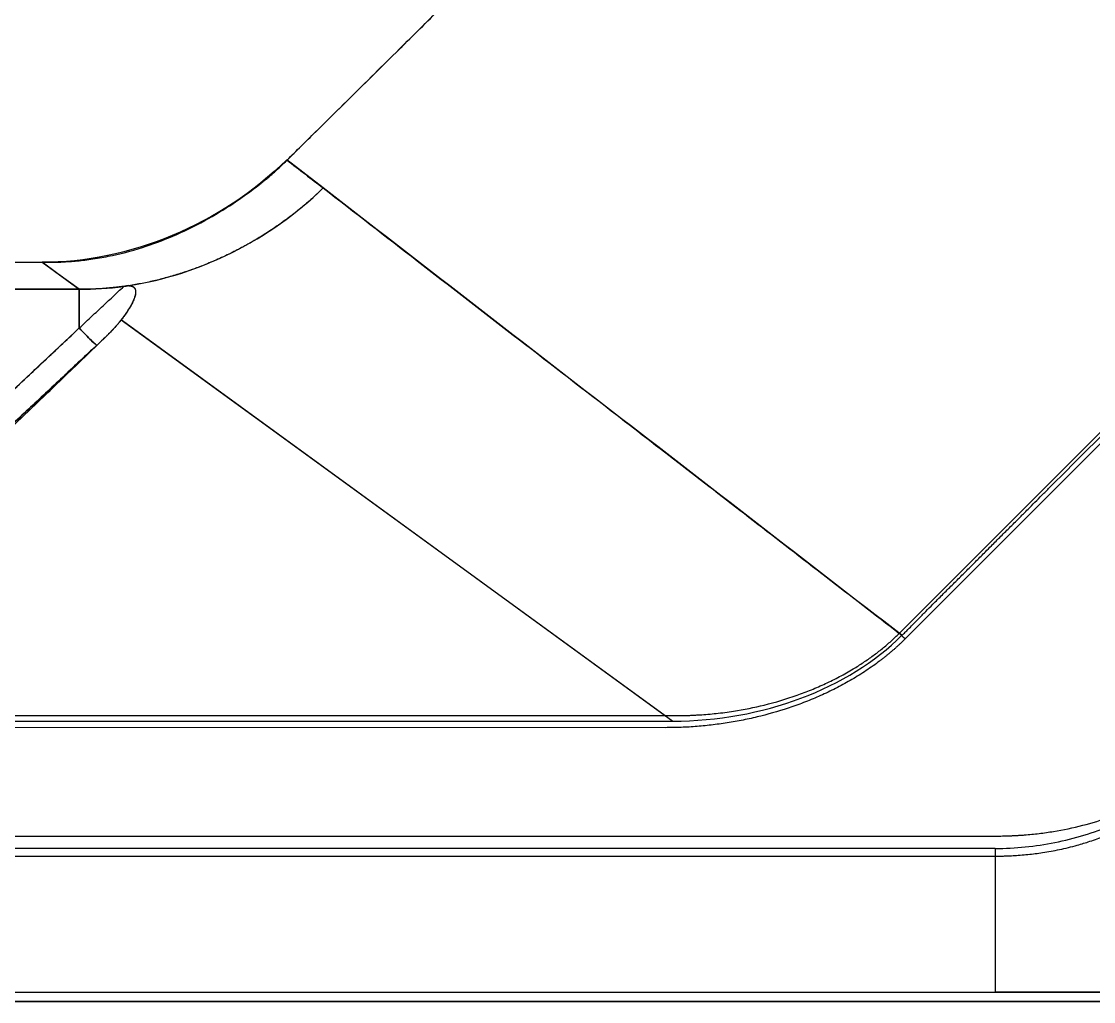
# Model space of a CAD drawing. Extents: x 956 to 1028, y 499 to 635.
# Drawn here: x 1007.43 to 1017.96, y 512.23 to 521.85 of the extents above; entities that cross this region are included whole.
import ezdxf

# ---------------------------------------------------------------- set-up
doc = ezdxf.new("R2010")
doc.units = 0
doc.header["$MEASUREMENT"] = 0
doc.layers.add('1', color=4, linetype='Continuous')

# ---------------------------------------------------------------- blocks, each defined once
blk = doc.blocks.new('2026 SX')
at = {"layer": '1', "color": 3}
for p, q in [((54.497, 7.99), (54.141, 8.266)), ((51.892, 7.148), (51.737, 7.261)), ((51.737, 7.261), (52.103, 6.995)), ((52.103, 6.995), (51.892, 7.148)), ((52.103, 6.615), (52.103, 6.995)), ((52.103, 6.995), (52.103, 6.615)), ((52.515, 6.696), (52.527, 6.687)), ((52.527, 6.687), (57.934, 2.754)), ((48.407, 2.754), (57.934, 2.754)), ((35.197, 1.626), (61.1, 1.626)), ((61.1, 1.504), (35.197, 1.504)), ((35.197, 1.428), (61.1, 1.428)), ((5.922, 0), (66.402, 0)), ((66.402, 0), (5.922, 0)), ((35.197, 0.092), (61.1, 0.092)), ((35.197, 0.092), (61.1, 0.092)), ((61.1, 0.092), (66.402, 0.092))]:
    blk.add_line(p, q, dxfattribs=at)
at = {"layer": '1', "color": 3, "flags": 128}
for points in [[(60.157, 3.616), (64.725, 8.184), (69.293, 12.752)], [(60.213, 3.561), (64.781, 8.129), (69.349, 12.697)], [(52.515, 6.696), (55.188, 4.752), (57.856, 2.811)], [(43.062, 2.81), (50.459, 2.81), (57.856, 2.811)], [(57.856, 2.69), (50.459, 2.691), (43.062, 2.691)]]:
    blk.add_lwpolyline(points, dxfattribs=at)
at = {"layer": '1', "color": 3}
for points, knots in [([(60.183, 3.596), (60.189, 3.601), (60.204, 3.617), (60.236, 3.648), (60.284, 3.696), (60.346, 3.76), (60.415, 3.83), (60.494, 3.91), (60.581, 3.996), (60.676, 4.091), (60.756, 4.17), (60.836, 4.25), (60.913, 4.327), (60.993, 4.408), (61.073, 4.488), (61.155, 4.57), (61.251, 4.665), (61.324, 4.738), (61.382, 4.796), (61.429, 4.843), (61.49, 4.904), (61.56, 4.975), (61.703, 5.118), (61.919, 5.334), (62.207, 5.621), (62.495, 5.908), (62.738, 6.152), (63.024, 6.439), (63.343, 6.757), (63.735, 7.149), (64.113, 7.527), (64.563, 7.978), (65.075, 8.49), (65.519, 8.933), (65.803, 9.217), (65.928, 9.342), (66.015, 9.428), (66.078, 9.491), (66.128, 9.542), (66.175, 9.59), (66.223, 9.639), (66.287, 9.703), (66.383, 9.798), (66.484, 9.897), (66.574, 9.988), (66.643, 10.056), (66.718, 10.132), (66.797, 10.212), (66.877, 10.293), (66.952, 10.368), (67.021, 10.436), (67.087, 10.502), (67.156, 10.569), (67.221, 10.632), (67.278, 10.688), (67.325, 10.735), (67.38, 10.79), (67.443, 10.854), (67.508, 10.922), (67.564, 10.982), (67.606, 11.025), (67.635, 11.056), (67.658, 11.08), (67.68, 11.102), (67.705, 11.127), (67.734, 11.155), (67.765, 11.185), (67.802, 11.221), (67.845, 11.262), (67.894, 11.309), (67.95, 11.362), (68.013, 11.423), (68.083, 11.491), (68.157, 11.565), (68.239, 11.648), (68.328, 11.739), (68.423, 11.836), (68.503, 11.919), (68.569, 11.987), (68.623, 12.042), (68.68, 12.1), (68.74, 12.16), (68.819, 12.238), (68.937, 12.353), (69.052, 12.464), (69.144, 12.553), (69.192, 12.6), (69.237, 12.644), (69.278, 12.685), (69.304, 12.711), (69.316, 12.723)], [0, 0, 0, 0, 0.001759, 0.005104, 0.010362, 0.017533, 0.025667, 0.033275, 0.043636, 0.054083, 0.064614, 0.06973, 0.080329, 0.089929, 0.09624, 0.106507, 0.116946, 0.127558, 0.130647, 0.135838, 0.143131, 0.150638, 0.158929, 0.190076, 0.221831, 0.253206, 0.284511, 0.301912, 0.347404, 0.389134, 0.430589, 0.471771, 0.537052, 0.59891, 0.617396, 0.63041, 0.639899, 0.645955, 0.651132, 0.65635, 0.66161, 0.667, 0.677484, 0.693063, 0.699774, 0.707252, 0.715495, 0.724505, 0.733573, 0.74183, 0.749275, 0.755907, 0.763662, 0.771545, 0.776909, 0.78213, 0.787209, 0.794897, 0.803054, 0.809128, 0.813806, 0.817088, 0.818974, 0.821455, 0.824242, 0.827336, 0.830737, 0.834445, 0.83932, 0.844538, 0.8501, 0.857225, 0.864821, 0.87289, 0.881432, 0.89194, 0.902489, 0.913078, 0.918684, 0.924622, 0.930894, 0.937498, 0.944436, 0.956696, 0.975813, 0.981395, 0.986604, 0.991441, 0.995907, 1, 1, 1, 1]), ([(54.143, 8.264), (54.166, 8.286), (54.212, 8.332), (54.305, 8.424), (54.467, 8.583), (54.79, 8.902), (55.2, 9.307), (55.659, 9.762), (55.934, 10.035), (56.075, 10.175)], [0, 0, 0, 0, 0.035746, 0.071778, 0.143721, 0.287032, 0.571871, 0.780468, 1, 1, 1, 1]), ([(51.737, 7.261), (51.751, 7.261), (51.778, 7.26), (51.817, 7.26), (51.857, 7.261), (51.914, 7.262), (51.983, 7.266), (52.089, 7.273), (52.222, 7.289), (52.444, 7.327), (52.715, 7.397), (53.032, 7.516), (53.331, 7.661), (53.573, 7.808), (53.755, 7.935), (53.856, 8.011), (53.921, 8.063), (53.954, 8.089), (53.987, 8.117), (54.029, 8.154), (54.081, 8.203), (54.122, 8.243), (54.143, 8.264)], [0, 0, 0, 0, 0.015351, 0.030344, 0.043159, 0.060723, 0.093933, 0.121625, 0.17952, 0.24421, 0.374052, 0.492993, 0.62372, 0.745747, 0.810455, 0.872866, 0.887117, 0.904664, 0.919113, 0.936499, 0.966708, 1, 1, 1, 1]), ([(54.143, 8.264), (54.203, 8.217), (54.321, 8.126), (54.44, 8.034), (54.498, 7.99)], [0, 0, 0, 0, 0.509596, 1, 1, 1, 1]), ([(54.498, 7.99), (54.489, 7.981), (54.472, 7.965), (54.446, 7.94), (54.42, 7.915), (54.392, 7.89), (54.364, 7.865), (54.336, 7.84), (54.306, 7.815), (54.276, 7.79), (54.246, 7.765), (54.214, 7.74), (54.182, 7.716), (54.149, 7.691), (54.115, 7.666), (54.081, 7.641), (54.046, 7.617), (54.01, 7.592), (53.974, 7.568), (53.936, 7.544), (53.898, 7.52), (53.859, 7.496), (53.82, 7.473), (53.78, 7.449), (53.739, 7.426), (53.697, 7.404), (53.654, 7.381), (53.577, 7.342), (53.469, 7.291), (53.335, 7.234), (53.216, 7.19), (53.121, 7.158), (53.044, 7.134), (52.98, 7.115), (52.915, 7.097), (52.85, 7.081), (52.785, 7.066), (52.719, 7.053), (52.654, 7.041), (52.611, 7.034), (52.589, 7.03)], [0, 0, 0, 0, 0.016274, 0.032796, 0.049566, 0.066584, 0.083851, 0.101366, 0.119129, 0.137141, 0.155401, 0.173908, 0.192663, 0.211664, 0.230913, 0.250406, 0.270145, 0.290129, 0.310355, 0.330824, 0.351534, 0.372484, 0.393673, 0.415098, 0.436759, 0.458654, 0.48078, 0.503136, 0.578916, 0.645889, 0.704079, 0.753532, 0.784611, 0.815621, 0.846557, 0.877416, 0.908193, 0.938885, 0.969489, 1, 1, 1, 1]), ([(54.498, 7.99), (54.806, 7.751), (55.429, 7.27), (56.372, 6.541), (57.472, 5.691), (58.736, 4.714), (59.679, 3.985), (60.157, 3.616)], [0, 0, 0, 0, 0.163367, 0.330032, 0.500002, 0.7464963, 1, 1, 1, 1]), ([(50.804, 7.263), (50.882, 7.263), (51.038, 7.263), (51.271, 7.263), (51.448, 7.262), (51.565, 7.262), (51.626, 7.262), (51.682, 7.262), (51.721, 7.261), (51.737, 7.261)], [0, 0, 0, 0, 0.250776, 0.501062, 0.750817, 0.819848, 0.875482, 0.946769, 1, 1, 1, 1]), ([(50.804, 7.263), (50.96, 7.263), (51.116, 7.263), (51.427, 7.263), (51.582, 7.263), (51.737, 7.261)], [0, 0, 0, 0, 0.5, 0.5, 1, 1, 1, 1]), ([(52.103, 6.995), (52.07, 6.995), (52.005, 6.996), (51.908, 6.997), (51.81, 6.997), (51.712, 6.997), (51.615, 6.997), (51.517, 6.997), (51.419, 6.997), (51.322, 6.997), (51.224, 6.997), (51.127, 6.997), (51.029, 6.997), (50.931, 6.998), (50.834, 6.998), (50.736, 6.999), (50.638, 7), (50.541, 7.001), (50.443, 7.002), (50.345, 7.003), (50.248, 7.005), (50.15, 7.007), (50.053, 7.008), (49.955, 7.01), (49.827, 7.013), (49.606, 7.018), (49.305, 7.026), (48.991, 7.035), (48.644, 7.045), (48.189, 7.058), (47.627, 7.071), (47.027, 7.082), (46.412, 7.091), (45.838, 7.095), (45.083, 7.1), (44.376, 7.102), (43.718, 7.102), (43.343, 7.102), (43.156, 7.102), (43.062, 7.102)], [0, 0, 0, 0, 0.010797, 0.021595, 0.032393, 0.043191, 0.05399, 0.064789, 0.075588, 0.086387, 0.097187, 0.107986, 0.118785, 0.129584, 0.140383, 0.151182, 0.161981, 0.17278, 0.183579, 0.194378, 0.205177, 0.215976, 0.226774, 0.237573, 0.248372, 0.269163, 0.310944, 0.348195, 0.373644, 0.425988, 0.499283, 0.560223, 0.625011, 0.703526, 0.750555, 0.87564, 0.937927, 0.968966, 1, 1, 1, 1]), ([(43.062, 7.102), (43.251, 7.102), (43.439, 7.102), (43.816, 7.102), (44.004, 7.102), (44.569, 7.101), (44.946, 7.1), (45.7, 7.096), (46.076, 7.094), (46.83, 7.086), (47.206, 7.08), (47.96, 7.064), (48.336, 7.054), (49.089, 7.032), (49.466, 7.021), (50.031, 7.009), (50.219, 7.005), (50.596, 7), (50.784, 6.998), (51.161, 6.997), (51.35, 6.997), (51.726, 6.997), (51.915, 6.997), (52.103, 6.995)], [0, 0, 0, 0, 0.0625, 0.0625, 0.125, 0.125, 0.25, 0.25, 0.375, 0.375, 0.5, 0.5, 0.625, 0.625, 0.75, 0.75, 0.8125, 0.8125, 0.875, 0.875, 0.9375, 0.9375, 1, 1, 1, 1]), ([(52.539, 7.024), (52.527, 7.022), (52.504, 7.019), (52.469, 7.015), (52.434, 7.011), (52.4, 7.008), (52.366, 7.005), (52.332, 7.002), (52.298, 7), (52.265, 6.998), (52.232, 6.997), (52.199, 6.996), (52.167, 6.995), (52.135, 6.995), (52.114, 6.995), (52.103, 6.995)], [0, 0, 0, 0, 0.0812741, 0.1618161, 0.2416274, 0.3207098, 0.3990648, 0.4766946, 0.5536013, 0.6297873, 0.7052551, 0.7800073, 0.8540469, 0.9273767, 1, 1, 1, 1]), ([(52.103, 6.615), (52.139, 6.649), (52.212, 6.717), (52.322, 6.82), (52.431, 6.921), (52.503, 6.989), (52.539, 7.023)], [0, 0, 0, 0, 0.251363, 0.502069, 0.751738, 1, 1, 1, 1]), ([(52.103, 6.615), (52.139, 6.649), (52.212, 6.717), (52.322, 6.82), (52.431, 6.921), (52.503, 6.989), (52.539, 7.023)], [0, 0, 0, 0, 0.2512475, 0.501912, 0.7516175, 1, 1, 1, 1]), ([(52.589, 7.031), (52.593, 7.031), (52.603, 7.03), (52.616, 7.027), (52.629, 7.022), (52.64, 7.014), (52.648, 7.004), (52.653, 6.993), (52.656, 6.98), (52.656, 6.963), (52.653, 6.941), (52.644, 6.909), (52.627, 6.869), (52.607, 6.831), (52.589, 6.801), (52.57, 6.772), (52.551, 6.744), (52.53, 6.716), (52.52, 6.702), (52.515, 6.696)], [0, 0, 0, 0, 0.031454, 0.062565, 0.094357, 0.125078, 0.15537, 0.187497, 0.217427, 0.250263, 0.312601, 0.375137, 0.500018, 0.625297, 0.685026, 0.750404, 0.875138, 0.937554, 1, 1, 1, 1]), ([(52.589, 7.03), (52.591, 7.03), (52.594, 7.03), (52.6, 7.029), (52.607, 7.028), (52.616, 7.026), (52.627, 7.022), (52.637, 7.016), (52.644, 7.009), (52.649, 7.002), (52.653, 6.992), (52.656, 6.981), (52.656, 6.963), (52.654, 6.942), (52.645, 6.91), (52.632, 6.881), (52.619, 6.853), (52.605, 6.828), (52.586, 6.797), (52.564, 6.762), (52.54, 6.728), (52.523, 6.707), (52.515, 6.696)], [0, 0, 0, 0, 0.0123069, 0.0243986, 0.0363016, 0.0627983, 0.087268, 0.1158025, 0.1437399, 0.1602507, 0.1770376, 0.218358, 0.2449647, 0.3101021, 0.3710597, 0.4869643, 0.5398029, 0.5968056, 0.6932204, 0.8044329, 0.8971143, 1, 1, 1, 1]), ([(52.589, 7.031), (52.584, 7.03), (52.575, 7.029), (52.558, 7.026), (52.546, 7.025), (52.539, 7.024)], [0, 0, 0, 0, 0.253595, 0.586819, 1, 1, 1, 1]), ([(52.515, 6.696), (52.512, 6.691), (52.505, 6.683), (52.494, 6.669), (52.483, 6.656), (52.471, 6.642), (52.459, 6.628), (52.442, 6.61), (52.422, 6.588), (52.396, 6.561), (52.378, 6.544), (52.369, 6.535)], [0, 0, 0, 0, 0.075394, 0.153566, 0.23456, 0.318421, 0.405194, 0.494923, 0.657428, 0.825743, 1, 1, 1, 1]), ([(52.515, 6.696), (52.51, 6.69), (52.502, 6.679), (52.491, 6.665), (52.478, 6.65), (52.464, 6.633), (52.439, 6.606), (52.415, 6.581), (52.389, 6.555), (52.376, 6.542), (52.369, 6.535)], [0, 0, 0, 0, 0.100955, 0.184299, 0.250022, 0.373435, 0.5, 0.750007, 0.862824, 1, 1, 1, 1]), ([(49.085, 3.8), (49.589, 4.267), (50.093, 4.736), (50.848, 5.439), (51.099, 5.674), (51.601, 6.144), (51.852, 6.379), (52.103, 6.615)], [0, 0, 0, 0, 0.5, 0.5, 0.75, 0.75, 1, 1, 1, 1]), ([(52.369, 6.535), (52.325, 6.493), (52.196, 6.369), (51.999, 6.179), (51.785, 5.973), (51.531, 5.729), (51.213, 5.425), (50.807, 5.036), (50.415, 4.662), (49.986, 4.253), (49.617, 3.901), (49.356, 3.654), (49.267, 3.569)], [0, 0, 0, 0, 0.042565, 0.125, 0.191704, 0.25, 0.371474, 0.5, 0.644131, 0.75, 0.914047, 1, 1, 1, 1]), ([(49.389, 4.082), (49.513, 4.197), (49.739, 4.407), (50.19, 4.826), (50.63, 5.236), (51.002, 5.583), (51.227, 5.793), (51.405, 5.96), (51.596, 6.139), (51.771, 6.303), (51.935, 6.457), (52.049, 6.564), (52.103, 6.615)], [0, 0, 0, 0, 0.1359607, 0.2494677, 0.4977473, 0.6217462, 0.6608956, 0.7464737, 0.8189906, 0.8729601, 0.9403387, 1, 1, 1, 1]), ([(52.369, 6.535), (52.333, 6.5), (52.261, 6.431), (52.127, 6.302), (51.921, 6.104), (51.637, 5.831), (51.294, 5.503), (50.967, 5.189), (50.654, 4.89), (50.33, 4.581), (49.962, 4.23), (49.691, 3.972), (49.552, 3.84)], [0, 0, 0, 0, 0.038534, 0.07694, 0.142445, 0.259122, 0.380008, 0.508689, 0.608739, 0.713076, 0.853334, 1, 1, 1, 1]), ([(52.274, 6.446), (52.272, 6.446), (52.267, 6.45), (52.248, 6.467), (52.235, 6.479), (52.204, 6.51), (52.186, 6.528), (52.146, 6.569), (52.125, 6.592), (52.103, 6.615)], [0, 0, 0, 0, 0.25, 0.25, 0.5, 0.5, 0.75, 0.75, 1, 1, 1, 1]), ([(52.103, 6.615), (52.125, 6.592), (52.146, 6.569), (52.186, 6.528), (52.204, 6.51), (52.235, 6.479), (52.248, 6.467), (52.267, 6.45), (52.272, 6.446), (52.274, 6.446)], [0, 0, 0, 0, 0.25, 0.25, 0.5, 0.5, 0.75, 0.75, 1, 1, 1, 1]), ([(52.274, 6.446), (52.023, 6.21), (51.772, 5.975), (51.27, 5.505), (51.018, 5.27), (50.263, 4.566), (49.759, 4.097), (49.255, 3.629)], [0, 0, 0, 0, 0.25, 0.25, 0.5, 0.5, 1, 1, 1, 1]), ([(52.274, 6.446), (52.221, 6.396), (52.116, 6.298), (51.9, 6.094), (51.624, 5.836), (51.29, 5.524), (50.952, 5.208), (50.61, 4.889), (50.265, 4.568), (49.916, 4.243), (49.682, 4.025), (49.56, 3.912)], [0, 0, 0, 0, 0.058899, 0.115824, 0.23988, 0.364289, 0.484747, 0.614374, 0.741863, 0.865426, 1, 1, 1, 1]), ([(57.856, 2.811), (57.869, 2.811), (57.893, 2.81), (57.93, 2.809), (57.967, 2.809), (58.004, 2.809), (58.042, 2.809), (58.081, 2.81), (58.119, 2.812), (58.158, 2.814), (58.238, 2.818), (58.362, 2.829), (58.574, 2.856), (58.841, 2.91), (59.095, 2.986), (59.294, 3.061), (59.433, 3.122), (59.571, 3.19), (59.678, 3.25), (59.755, 3.298), (59.804, 3.33), (59.853, 3.363), (59.9, 3.397), (59.946, 3.431), (59.991, 3.467), (60.034, 3.503), (60.077, 3.54), (60.118, 3.577), (60.144, 3.603), (60.157, 3.616)], [0, 0, 0, 0, 0.014514, 0.029193, 0.044034, 0.059037, 0.074202, 0.089527, 0.105011, 0.120653, 0.136451, 0.200686, 0.269854, 0.392929, 0.527048, 0.587081, 0.647802, 0.709116, 0.770929, 0.794661, 0.818206, 0.841564, 0.864738, 0.887727, 0.910534, 0.933162, 0.955613, 0.977891, 1, 1, 1, 1]), ([(60.213, 3.561), (60.206, 3.554), (60.192, 3.54), (60.171, 3.519), (60.149, 3.499), (60.127, 3.479), (60.105, 3.459), (60.082, 3.44), (60.059, 3.42), (60.036, 3.401), (60.012, 3.382), (59.988, 3.363), (59.929, 3.318), (59.832, 3.248), (59.693, 3.162), (59.549, 3.083), (59.403, 3.012), (59.254, 2.949), (59.054, 2.875), (58.85, 2.815), (58.643, 2.768), (58.487, 2.739), (58.33, 2.717), (58.198, 2.704), (58.093, 2.696), (58.014, 2.693), (57.935, 2.69), (57.883, 2.69), (57.856, 2.69)], [0, 0, 0, 0, 0.011425, 0.022887, 0.034389, 0.045933, 0.057521, 0.069153, 0.080833, 0.092562, 0.104341, 0.116173, 0.128058, 0.191217, 0.255827, 0.318668, 0.382662, 0.444648, 0.507436, 0.630654, 0.692182, 0.754114, 0.815665, 0.877372, 0.908043, 0.938697, 0.969345, 1, 1, 1, 1]), ([(61.1, 1.626), (61.112, 1.626), (61.136, 1.626), (61.172, 1.626), (61.208, 1.627), (61.243, 1.628), (61.279, 1.63), (61.315, 1.632), (61.35, 1.634), (61.422, 1.639), (61.53, 1.65), (61.721, 1.677), (61.957, 1.726), (62.234, 1.811), (62.499, 1.924), (62.709, 2.042), (62.869, 2.151), (62.963, 2.222), (63.032, 2.278), (63.077, 2.317), (63.121, 2.357), (63.164, 2.397), (63.192, 2.425), (63.206, 2.439)], [0, 0, 0, 0, 0.0155436, 0.0310526, 0.0465285, 0.0619726, 0.0773865, 0.0927716, 0.1081294, 0.1234614, 0.1859504, 0.2477222, 0.3739951, 0.4966426, 0.6219466, 0.7454204, 0.8084599, 0.8722765, 0.8978346, 0.9233744, 0.9489074, 0.9744453, 1, 1, 1, 1]), ([(61.1, 1.428), (61.109, 1.428), (61.132, 1.429), (61.171, 1.429), (61.219, 1.431), (61.278, 1.433), (61.346, 1.438), (61.443, 1.447), (61.572, 1.463), (61.734, 1.492), (61.889, 1.53), (62.036, 1.575), (62.171, 1.624), (62.286, 1.672), (62.375, 1.715), (62.441, 1.747), (62.505, 1.782), (62.564, 1.815), (62.626, 1.852), (62.69, 1.892), (62.756, 1.935), (62.815, 1.976), (62.869, 2.016), (62.923, 2.056), (62.976, 2.098), (63.028, 2.141), (63.079, 2.185), (63.129, 2.23), (63.179, 2.276), (63.227, 2.323), (63.258, 2.355), (63.274, 2.371)], [0, 0, 0, 0, 0.011859, 0.027762, 0.04771, 0.071701, 0.099735, 0.131813, 0.191141, 0.260421, 0.334447, 0.38758, 0.449351, 0.511121, 0.541151, 0.571179, 0.601136, 0.631097, 0.653857, 0.690889, 0.723937, 0.751057, 0.778719, 0.806379, 0.834039, 0.861697, 0.889355, 0.917014, 0.944675, 0.972338, 1, 1, 1, 1]), ([(61.1, 1.428), (61.1, 1.168), (61.1, 0.925), (61.1, 0.479), (61.1, 0.275), (61.1, 0.092)], [0, 0, 0, 0, 0.5, 0.5, 1, 1, 1, 1]), ([(66.402, 0.092), (66.347, 0.092), (66.292, 0.092), (66.181, 0.092), (66.126, 0.092), (65.96, 0.092), (65.85, 0.092), (65.518, 0.092), (65.297, 0.092), (64.635, 0.092), (64.193, 0.092), (62.867, 0.092), (61.983, 0.092), (61.1, 0.092)], [0, 0, 0, 0, 0.03125, 0.03125, 0.0625, 0.0625, 0.125, 0.125, 0.25, 0.25, 0.5, 0.5, 1, 1, 1, 1])]:
    blk.add_open_spline(points, degree=3, knots=knots, dxfattribs=at)
for points in [[(54.143, 8.264), (54.788, 8.899), (55.432, 9.537), (56.075, 10.175)], [(54.141, 8.266), (53.496, 7.632), (52.584, 7.253), (51.737, 7.261)], [(52.589, 7.031), (53.286, 7.139), (53.981, 7.482), (54.497, 7.99)], [(60.182, 3.597), (58.287, 5.061), (56.392, 6.525), (54.497, 7.99)], [(52.103, 6.995), (52.247, 6.994), (52.393, 7.004), (52.539, 7.024)], [(52.539, 7.024), (52.556, 7.026), (52.572, 7.028), (52.589, 7.031)], [(57.934, 2.754), (58.807, 2.754), (59.659, 3.074), (60.182, 3.597)], [(60.213, 3.561), (60.194, 3.579), (60.175, 3.598), (60.157, 3.616)], [(61.1, 1.504), (61.296, 1.504), (61.689, 1.543), (62.255, 1.715), (62.777, 1.994), (63.082, 2.244), (63.221, 2.383)], [(61.1, 1.504), (61.1, 1.228), (61.1, 0.714), (61.1, 0.284), (61.1, 0.092)]]:
    blk.add_open_spline(points, degree=3, dxfattribs=at)

msp = doc.modelspace()

# ---------------------------------------------------------------- block references
at = {"layer": '1'}
msp.add_blockref('2026 SX', (955.896, 512.227), dxfattribs=at)

doc.saveas('drawing.dxf')
